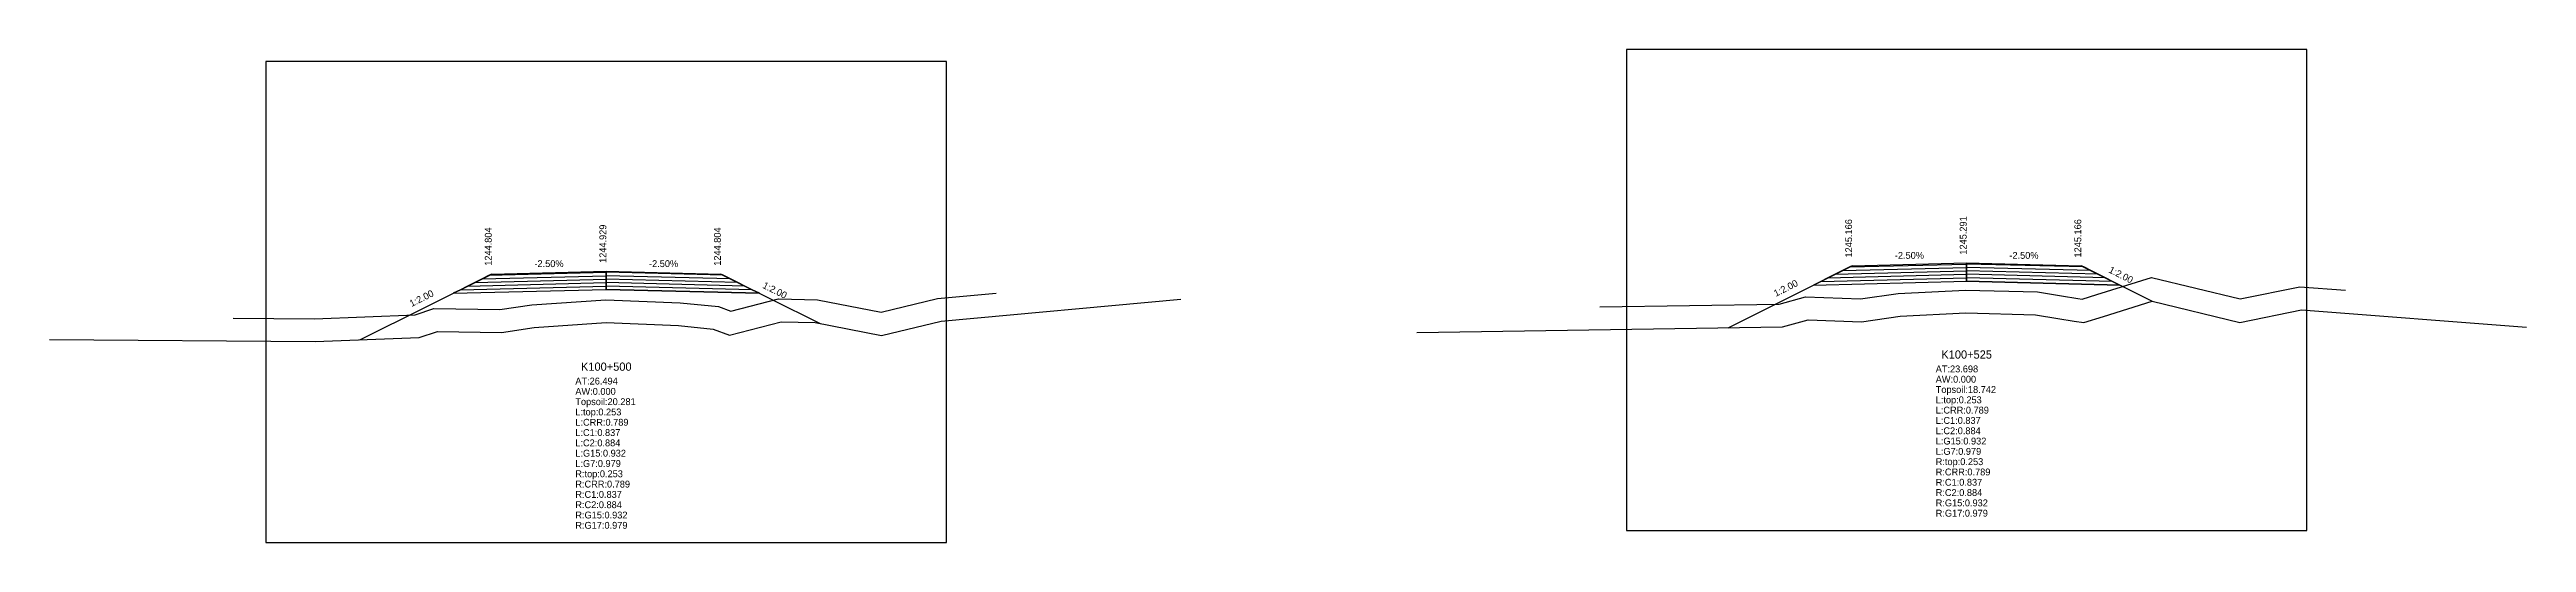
# Model space of a CAD drawing. Extents: x -14 to 272, y 1224 to 1256.
# Drawn here: x -13.5 to 94.5, y 1233.1 to 1254.6 of the extents above; entities that cross this region are included whole.
import ezdxf
from ezdxf.enums import TextEntityAlignment as Align

# ---------------------------------------------------------------- set-up
doc = ezdxf.new("R2010")
doc.units = 0

msp = doc.modelspace()

# ---------------------------------------------------------------- linework, layer by layer
at = {"layer": 'A4_BORDER', "color": 7}
for points in [[(-4.1, 1233.079), (25.6, 1233.079), (25.6, 1254.079), (-4.1, 1254.079), (-4.1, 1233.079)], [(55.263, 1233.609), (84.963, 1233.609), (84.963, 1254.609), (55.263, 1254.609), (55.263, 1233.609)]]:
    msp.add_lwpolyline(points, dxfattribs=at)
at = {"layer": 'CLEAR_GROUND', "color": 8}
for points in [[(-13.545, 1241.946), (-1.961, 1241.853), (2.589, 1242.03), (3.379, 1242.295), (6.174, 1242.253), (7.61, 1242.462), (10.739, 1242.681), (13.902, 1242.551), (15.42, 1242.401), (16.124, 1242.136), (18.38, 1242.715), (19.859, 1242.68), (22.766, 1242.121), (25.366, 1242.752), (35.816, 1243.703)], [(46.123, 1242.249), (62.075, 1242.496), (63.194, 1242.799), (65.529, 1242.722), (67.216, 1242.959), (70.073, 1243.103), (73.112, 1243.025), (74.091, 1242.859), (74.809, 1242.746), (75.229, 1242.68), (76.088, 1242.951), (78.21, 1243.621), (82.027, 1242.688), (84.718, 1243.238), (94.541, 1242.49)]]:
    msp.add_lwpolyline(points, dxfattribs=at)
at = {"layer": 'DESIGN_ROAD_TRIMMED', "color": 1}
for points in [[(59.7, 1242.459), (65.113, 1245.166), (65.113, 1245.166), (65.008, 1245.113), (65.008, 1245.113), (64.692, 1244.955), (64.692, 1244.955), (64.377, 1244.798), (64.377, 1244.798), (64.061, 1244.64), (64.061, 1244.64), (63.745, 1244.482), (63.745, 1244.482), (63.429, 1244.324), (70.113, 1244.491), (70.113, 1244.641), (70.113, 1244.641), (70.113, 1244.791), (70.113, 1244.791), (70.113, 1244.941), (70.113, 1244.941), (70.113, 1245.091), (70.113, 1245.091), (70.113, 1245.241), (70.113, 1245.241), (70.113, 1245.291), (70.113, 1245.291), (70.113, 1245.291), (70.113, 1245.291), (70.113, 1245.291), (70.113, 1245.241), (70.113, 1245.241), (70.113, 1245.091), (70.113, 1245.091), (70.113, 1244.941), (70.113, 1244.941), (70.113, 1244.791), (70.113, 1244.791), (70.113, 1244.641), (70.113, 1244.641), (70.113, 1244.491), (76.798, 1244.324), (76.482, 1244.482), (76.482, 1244.482), (76.166, 1244.64), (76.166, 1244.64), (75.85, 1244.798), (75.85, 1244.798), (75.534, 1244.955), (75.534, 1244.955), (75.219, 1245.113), (75.219, 1245.113), (75.113, 1245.166), (75.113, 1245.166), (78.206, 1243.62)], [(0, 1241.929), (5.75, 1244.804), (5.75, 1244.804), (5.644, 1244.751), (5.644, 1244.751), (5.328, 1244.593), (5.328, 1244.593), (5.013, 1244.436), (5.013, 1244.436), (4.697, 1244.278), (4.697, 1244.278), (4.381, 1244.12), (4.381, 1244.12), (4.065, 1243.962), (10.75, 1244.129), (10.75, 1244.279), (10.75, 1244.279), (10.75, 1244.429), (10.75, 1244.429), (10.75, 1244.579), (10.75, 1244.579), (10.75, 1244.729), (10.75, 1244.729), (10.75, 1244.879), (10.75, 1244.879), (10.75, 1244.929), (10.75, 1244.929), (10.75, 1244.929), (10.75, 1244.929), (10.75, 1244.929), (10.75, 1244.879), (10.75, 1244.879), (10.75, 1244.729), (10.75, 1244.729), (10.75, 1244.579), (10.75, 1244.579), (10.75, 1244.429), (10.75, 1244.429), (10.75, 1244.279), (10.75, 1244.279), (10.75, 1244.129), (17.434, 1243.962), (17.118, 1244.12), (17.118, 1244.12), (16.802, 1244.278), (16.802, 1244.278), (16.486, 1244.436), (16.486, 1244.436), (16.171, 1244.593), (16.171, 1244.593), (15.855, 1244.751), (15.855, 1244.751), (15.75, 1244.804), (15.75, 1244.804), (20.085, 1242.636)]]:
    msp.add_lwpolyline(points, dxfattribs=at)
at = {"layer": 'FINISHED_ROAD', "color": 2}
for points in [[(65.113, 1245.166), (65.113, 1245.166), (70.113, 1245.291), (75.113, 1245.166), (75.113, 1245.166)], [(5.75, 1244.804), (5.75, 1244.804), (10.75, 1244.929), (15.75, 1244.804), (15.75, 1244.804)]]:
    msp.add_lwpolyline(points, dxfattribs=at)
at = {"layer": 'LAYER_0', "color": 4}
for points in [[(65.113, 1245.166), (65.008, 1245.113), (70.113, 1245.241), (70.113, 1245.291)], [(5.75, 1244.804), (5.644, 1244.751), (10.75, 1244.879), (10.75, 1244.929)]]:
    msp.add_lwpolyline(points, dxfattribs=at)
at = {"layer": 'LAYER_1', "color": 4}
for points in [[(65.008, 1245.113), (64.692, 1244.955), (70.113, 1245.091), (70.113, 1245.241)], [(5.644, 1244.751), (5.328, 1244.593), (10.75, 1244.729), (10.75, 1244.879)]]:
    msp.add_lwpolyline(points, dxfattribs=at)
at = {"layer": 'LAYER_10', "color": 6}
for points in [[(16.802, 1244.278), (17.118, 1244.12), (10.75, 1244.279), (10.75, 1244.429)], [(76.166, 1244.64), (76.482, 1244.482), (70.113, 1244.641), (70.113, 1244.791)]]:
    msp.add_lwpolyline(points, dxfattribs=at)
at = {"layer": 'LAYER_11', "color": 6}
for points in [[(17.118, 1244.12), (17.434, 1243.962), (10.75, 1244.129), (10.75, 1244.279)], [(76.482, 1244.482), (76.798, 1244.324), (70.113, 1244.491), (70.113, 1244.641)]]:
    msp.add_lwpolyline(points, dxfattribs=at)
at = {"layer": 'LAYER_2', "color": 4}
for points in [[(5.328, 1244.593), (5.013, 1244.436), (10.75, 1244.579), (10.75, 1244.729)], [(64.692, 1244.955), (64.377, 1244.798), (70.113, 1244.941), (70.113, 1245.091)]]:
    msp.add_lwpolyline(points, dxfattribs=at)
at = {"layer": 'LAYER_3', "color": 4}
for points in [[(5.013, 1244.436), (4.697, 1244.278), (10.75, 1244.429), (10.75, 1244.579)], [(64.377, 1244.798), (64.061, 1244.64), (70.113, 1244.791), (70.113, 1244.941)]]:
    msp.add_lwpolyline(points, dxfattribs=at)
at = {"layer": 'LAYER_4', "color": 4}
for points in [[(4.697, 1244.278), (4.381, 1244.12), (10.75, 1244.279), (10.75, 1244.429)], [(64.061, 1244.64), (63.745, 1244.482), (70.113, 1244.641), (70.113, 1244.791)]]:
    msp.add_lwpolyline(points, dxfattribs=at)
at = {"layer": 'LAYER_5', "color": 4}
for points in [[(4.381, 1244.12), (4.065, 1243.962), (10.75, 1244.129), (10.75, 1244.279)], [(63.745, 1244.482), (63.429, 1244.324), (70.113, 1244.491), (70.113, 1244.641)]]:
    msp.add_lwpolyline(points, dxfattribs=at)
at = {"layer": 'LAYER_6', "color": 6}
for points in [[(75.113, 1245.166), (75.219, 1245.113), (70.113, 1245.241), (70.113, 1245.291)], [(15.75, 1244.804), (15.855, 1244.751), (10.75, 1244.879), (10.75, 1244.929)]]:
    msp.add_lwpolyline(points, dxfattribs=at)
at = {"layer": 'LAYER_7', "color": 6}
for points in [[(75.219, 1245.113), (75.534, 1244.955), (70.113, 1245.091), (70.113, 1245.241)], [(15.855, 1244.751), (16.171, 1244.593), (10.75, 1244.729), (10.75, 1244.879)]]:
    msp.add_lwpolyline(points, dxfattribs=at)
at = {"layer": 'LAYER_8', "color": 6}
for points in [[(16.171, 1244.593), (16.486, 1244.436), (10.75, 1244.579), (10.75, 1244.729)], [(75.534, 1244.955), (75.85, 1244.798), (70.113, 1244.941), (70.113, 1245.091)]]:
    msp.add_lwpolyline(points, dxfattribs=at)
at = {"layer": 'LAYER_9', "color": 6}
for points in [[(16.486, 1244.436), (16.802, 1244.278), (10.75, 1244.429), (10.75, 1244.579)], [(75.85, 1244.798), (76.166, 1244.64), (70.113, 1244.791), (70.113, 1244.941)]]:
    msp.add_lwpolyline(points, dxfattribs=at)
at = {"layer": 'NATURAL_GROUND', "color": 3}
for points in [[(54.106, 1243.373), (61.934, 1243.494), (63.077, 1243.803), (65.475, 1243.724), (67.121, 1243.955), (70.061, 1244.104), (73.209, 1244.023), (74.253, 1243.846), (74.964, 1243.734), (75.152, 1243.704), (75.787, 1243.905), (78.176, 1244.659), (82.047, 1243.713), (84.655, 1244.245), (86.64, 1244.094)], [(-5.537, 1242.882), (-1.977, 1242.853), (2.407, 1243.024), (3.223, 1243.298), (6.109, 1243.254), (7.503, 1243.457), (10.724, 1243.682), (13.972, 1243.549), (15.649, 1243.384), (16.181, 1243.183), (18.265, 1243.718), (19.966, 1243.677), (22.741, 1243.144), (25.202, 1243.741), (27.758, 1243.974)]]:
    msp.add_lwpolyline(points, dxfattribs=at)
at = {"layer": 'STRUCTURE_LEFT', "color": 4}
for points in [[(65.113, 1245.166), (65.008, 1245.113), (65.008, 1245.113), (64.692, 1244.955), (64.692, 1244.955), (64.377, 1244.798), (64.377, 1244.798), (64.061, 1244.64), (64.061, 1244.64), (63.745, 1244.482), (63.745, 1244.482), (63.429, 1244.324), (70.113, 1244.491), (70.113, 1244.641), (70.113, 1244.641), (70.113, 1244.791), (70.113, 1244.791), (70.113, 1244.941), (70.113, 1244.941), (70.113, 1245.091), (70.113, 1245.091), (70.113, 1245.241), (70.113, 1245.241), (70.113, 1245.291), (70.113, 1245.291)], [(5.75, 1244.804), (5.644, 1244.751), (5.644, 1244.751), (5.328, 1244.593), (5.328, 1244.593), (5.013, 1244.436), (5.013, 1244.436), (4.697, 1244.278), (4.697, 1244.278), (4.381, 1244.12), (4.381, 1244.12), (4.065, 1243.962), (10.75, 1244.129), (10.75, 1244.279), (10.75, 1244.279), (10.75, 1244.429), (10.75, 1244.429), (10.75, 1244.579), (10.75, 1244.579), (10.75, 1244.729), (10.75, 1244.729), (10.75, 1244.879), (10.75, 1244.879), (10.75, 1244.929), (10.75, 1244.929)]]:
    msp.add_lwpolyline(points, dxfattribs=at)
at = {"layer": 'STRUCTURE_RIGHT', "color": 6}
for points in [[(70.113, 1245.291), (70.113, 1245.291), (70.113, 1245.241), (70.113, 1245.241), (70.113, 1245.091), (70.113, 1245.091), (70.113, 1244.941), (70.113, 1244.941), (70.113, 1244.791), (70.113, 1244.791), (70.113, 1244.641), (70.113, 1244.641), (70.113, 1244.491), (76.798, 1244.324), (76.482, 1244.482), (76.482, 1244.482), (76.166, 1244.64), (76.166, 1244.64), (75.85, 1244.798), (75.85, 1244.798), (75.534, 1244.955), (75.534, 1244.955), (75.219, 1245.113), (75.219, 1245.113), (75.113, 1245.166)], [(10.75, 1244.929), (10.75, 1244.929), (10.75, 1244.879), (10.75, 1244.879), (10.75, 1244.729), (10.75, 1244.729), (10.75, 1244.579), (10.75, 1244.579), (10.75, 1244.429), (10.75, 1244.429), (10.75, 1244.279), (10.75, 1244.279), (10.75, 1244.129), (17.434, 1243.962), (17.118, 1244.12), (17.118, 1244.12), (16.802, 1244.278), (16.802, 1244.278), (16.486, 1244.436), (16.486, 1244.436), (16.171, 1244.593), (16.171, 1244.593), (15.855, 1244.751), (15.855, 1244.751), (15.75, 1244.804)]]:
    msp.add_lwpolyline(points, dxfattribs=at)

# ---------------------------------------------------------------- texts
at = {"layer": 'INFO_TEXT'}
for s, p in [('AT:26.494', (9.4, 1239.979)), ('AW:0.000', (9.4, 1239.529)), ('AT:23.698', (68.763, 1240.509)), ('AW:0.000', (68.763, 1240.059)), ('Topsoil:18.742', (68.763, 1239.609)), ('Topsoil:20.281', (9.4, 1239.079)), ('L:top:0.253', (9.4, 1238.629)), ('L:top:0.253', (68.763, 1239.159)), ('L:CRR:0.789', (68.763, 1238.709)), ('L:CRR:0.789', (9.4, 1238.179)), ('L:C1:0.837', (9.4, 1237.729)), ('L:C1:0.837', (68.763, 1238.259)), ('L:C2:0.884', (68.763, 1237.809)), ('L:G15:0.932', (68.763, 1237.359)), ('L:C2:0.884', (9.4, 1237.279)), ('L:G15:0.932', (9.4, 1236.829)), ('L:G7:0.979', (9.4, 1236.379)), ('L:G7:0.979', (68.763, 1236.909)), ('R:top:0.253', (68.763, 1236.459)), ('R:top:0.253', (9.4, 1235.929)), ('R:CRR:0.789', (9.4, 1235.479)), ('R:CRR:0.789', (68.763, 1236.009)), ('R:C1:0.837', (68.763, 1235.559)), ('R:C1:0.837', (9.4, 1235.029)), ('R:C2:0.884', (9.4, 1234.579)), ('R:G15:0.932', (9.4, 1234.129)), ('R:C2:0.884', (68.763, 1235.109)), ('R:G15:0.932', (68.763, 1234.659)), ('R:G17:0.979', (68.763, 1234.209)), ('R:G17:0.979', (9.4, 1233.679))]:
    msp.add_text(s, height=0.3, dxfattribs=at).set_placement(p)
at = {"layer": 'LEFT_TEXT_H'}
for s, p in [('1244.804', (5.75, 1245.164)), ('1245.166', (65.113, 1245.526))]:
    msp.add_text(s, height=0.3, rotation=90, dxfattribs=at).set_placement(p)
at = {"layer": 'POINT_TEXT_H'}
for s, p in [('1244.929', (10.75, 1245.289)), ('1245.291', (70.113, 1245.651))]:
    msp.add_text(s, height=0.3, rotation=90, dxfattribs=at).set_placement(p)
at = {"layer": 'RIGHT_TEXT_H'}
for s, p in [('1244.804', (15.75, 1245.164)), ('1245.166', (75.113, 1245.526))]:
    msp.add_text(s, height=0.3, rotation=90, dxfattribs=at).set_placement(p)
at = {"layer": 'SLOPE_TEXT'}
for p in [(8.25, 1245.107), (13.25, 1245.107), (67.613, 1245.468), (72.613, 1245.468)]:
    msp.add_text('-2.50%', height=0.3, dxfattribs=at).set_placement(p, align=Align.CENTER)
for rotation, p in [(26.565, (2.794, 1243.528)), (-26.565, (17.998, 1243.881)), (26.565, (62.326, 1243.974)), (-26.565, (76.74, 1244.554))]:
    msp.add_text('1:2.00', height=0.3, rotation=rotation, dxfattribs=at).set_placement(p, align=Align.BOTTOM_CENTER)
at = {"layer": 'STATION_TITLE'}
for s, p in [('K100+500', (10.75, 1240.579)), ('K100+525', (70.113, 1241.109))]:
    msp.add_text(s, height=0.36, dxfattribs=at).set_placement(p, align=Align.CENTER)

doc.saveas('drawing.dxf')
